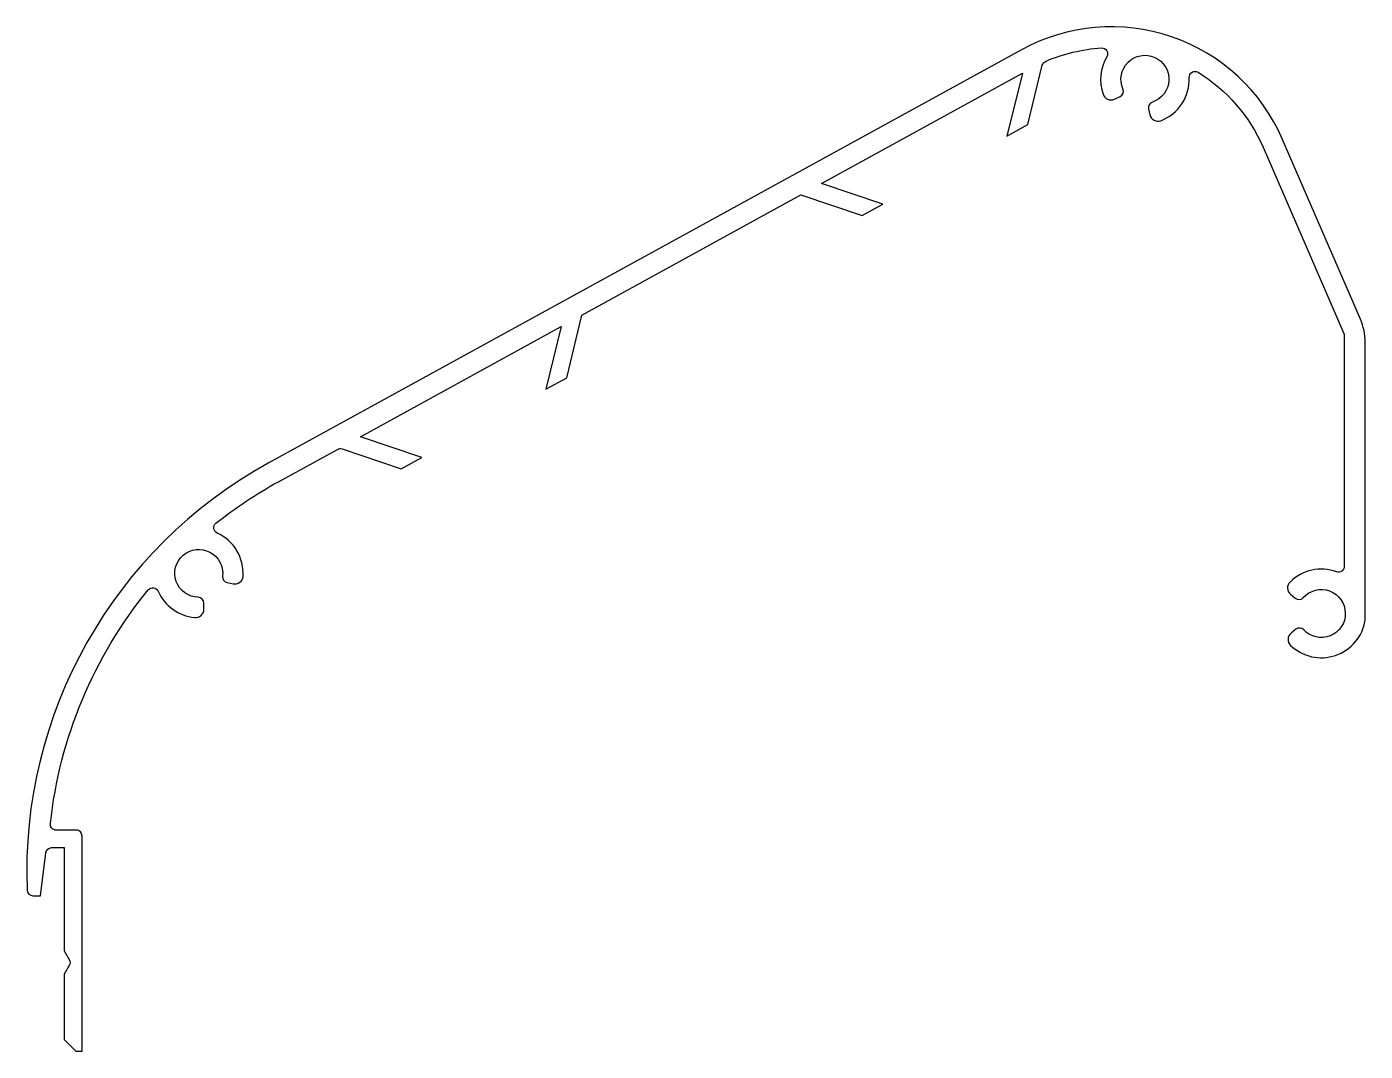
# Model space of a CAD drawing. Extents: x 69 to 184, y 170 to 258.
import ezdxf

# ---------------------------------------------------------------- set-up
doc = ezdxf.new("R2010")
doc.units = 0
doc.layers.add('1', color=7, linetype='CONTINUOUS')

msp = doc.modelspace()

# ---------------------------------------------------------------- linework, layer by layer
at = {"layer": '1', "color": 7, "linetype": 'CONTINUOUS', "ltscale": 2}
msp.add_lwpolyline([(90.96, 218.65), (96.03, 221.43, -0.210284), (96.43, 221.47), (101.49, 219.76), (101.49, 219.76), (103.27, 220.74), (98.01, 222.52), (115.25, 231.99), (113.93, 226.59), (115.72, 227.57), (117.03, 232.97), (135.82, 243.29), (135.82, 243.29), (141.08, 241.51), (142.87, 242.49), (137.6, 244.27), (154.85, 253.74), (153.53, 248.35), (155.31, 249.33), (156.56, 254.43, -0.234887), (156.84, 254.77, -0.087394), (161.64, 255.92, -0.600891), (162.1, 255.16, 0.223157), (161.79, 251.94, 0.44796), (162.75, 251.52), (163.24, 251.74, 0.410124), (163.49, 252.4, -2.589905), (166.02, 251.27, 0.390165), (165.69, 250.68), (165.81, 250.16, 0.453666), (166.74, 249.67, 0.321636), (169.18, 253.38, -0.600881), (169.94, 253.83, -0.153477), (175.52, 247.39), (182.45, 231.39, -0.102634), (182.5, 231.19), (182.5, 211.38, -0.520346), (181.83, 210.91, 0.290173), (177.84, 210.03, 0.44796), (177.87, 208.99), (178.28, 208.64, 0.410124), (178.98, 208.69, -2.589905), (179.02, 205.92, 0.390165), (178.35, 205.97), (177.93, 205.64, 0.453666), (177.88, 204.59, 0.608524), (184.29, 206.76, 0.037923), (184.3, 206.83), (184.3, 230.63, 0.102634), (183.88, 232.62), (177.17, 248.11, 0.44179), (154.79, 255.76), (90.09, 220.23, 0.28451), (69.38, 183.56, 0.402464), (69.88, 183.08), (70.54, 183.08), (70.54, 183.08), (70.99, 186.77, -0.379413), (71.48, 187.21), (72.55, 187.21), (72.55, 178.33), (73, 177.59, -0.276984), (73, 177.08), (72.55, 176.33), (72.55, 170.71), (73.55, 169.71), (74.1, 169.71), (74.1, 188.21, 0.414214), (73.6, 188.71), (71.87, 188.71, -0.446082), (71.38, 189.27, -0.145575), (79.79, 209.36, -0.5594), (80.63, 209.24, 0.271915), (83.76, 206.99, 0.450879), (84.56, 207.68), (84.56, 208.22, 0.410124), (84.07, 208.72, -2.589905), (86.16, 210.53, 0.390165), (86.56, 209.98), (87.08, 209.88, 0.453666), (87.92, 210.51, 0.312248), (85.7, 214.24, -0.559747), (85.6, 215.09, -0.042165)], format="xyb", close=True, dxfattribs=at)

doc.saveas('drawing.dxf')
